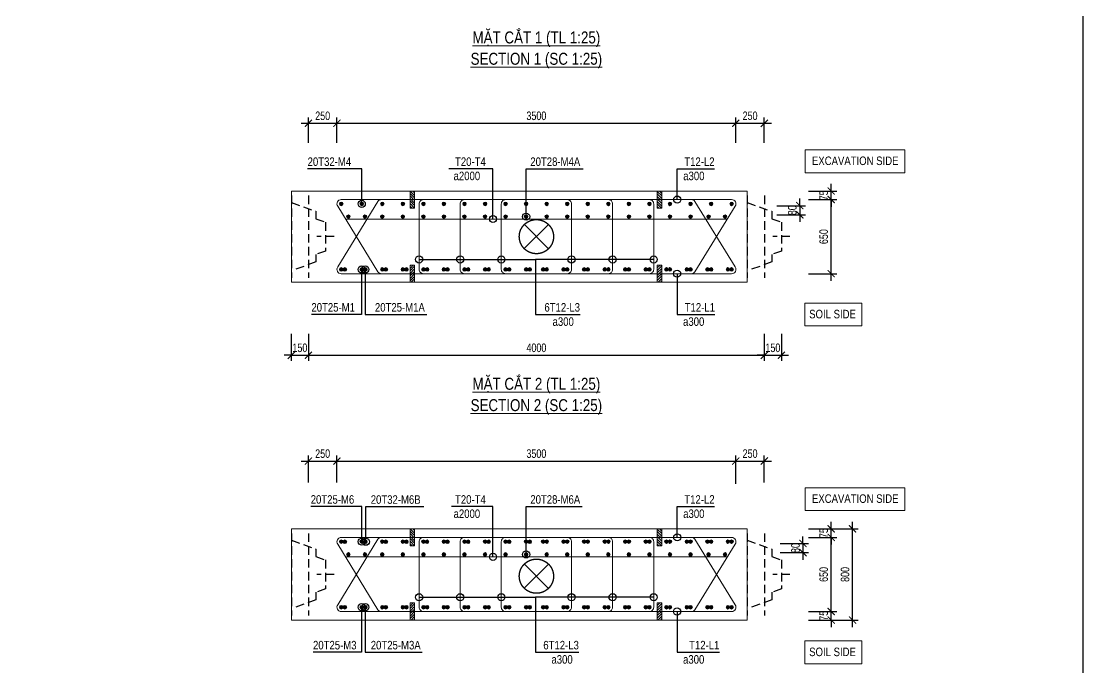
# Model space of a CAD drawing. Header units: millimetres. Extents: x 2746337 to 7547699, y -363432 to 15720.
# Drawn here: x 3417721 to 3454976, y -29068 to -6391 of the extents above; entities that cross this region are included whole.
import ezdxf
from ezdxf.enums import TextEntityAlignment as Align

# ---------------------------------------------------------------- set-up
doc = ezdxf.new("R2010")
doc.units = ezdxf.units.MM
doc.header["$LTSCALE"] = 1200
doc.header["$PDMODE"] = 3
doc.linetypes.add('CENTER', pattern=[2, 1.25, -0.25, 0.25, -0.25])
doc.linetypes.add('HIDDEN', pattern=[0.375, 0.25, -0.125])
for name, color, linetype, lineweight in [('5', 5, 'Continuous', 13), ('BOUND', 3, 'Continuous', 20), ('CWS', 8, 'HIDDEN', 9), ('ENOTE', 2, 'Continuous', 15), ('GRID', 74, 'CENTER', 15), ('K-THUOC', 1, 'Continuous', 18), ('LEADER', 8, 'Continuous', 9), ('MCT', 6, 'Continuous', 20), ('TEXTEN', 3, 'Continuous', 13), ('TEXTMA', 2, 'Continuous', 13), ('TEXTVN', 2, 'Continuous', 20), ('TIE', 4, 'Continuous', 13)]:
    doc.layers.add(name, color=color, linetype=linetype, lineweight=lineweight)
doc.layers.add('CDC.04.HIDDEN', color=8, linetype='HIDDEN')
doc.layers.add('MIE', color=5, linetype='HIDDEN')
doc.styles.add('DB_Arial', font='arial.ttf', dxfattribs={"width": 0.8})
doc.styles.add('SMTEXT', font='arial.ttf', dxfattribs={"width": 0.75})
doc.dimstyles.new('BSV25', dxfattribs={"dimtxt": 300, "dimasz": 250, "dimexe": 200, "dimexo": 0, "dimgap": 108, "dimtad": 1, "dimdec": 0, "dimlfac": 0.25, "dimdsep": 46, "dimtxsty": 'SMTEXT', "dimblk": 'ARCHTICK', "dimcen": 100, "dimdle": 250, "dimclrd": 256, "dimclre": 256, "dimclrt": 2, "dimadec": 0, "dimazin": 0, "dimtfac": 1, "dimtdec": 0, "dimtix": 1, "dimtmove": 2, "dimatfit": 3, "dimfxl": 800, "dimfxlon": 1, "dimtolj": 1, "dimtzin": 0, "dimarcsym": 0})

# ---------------------------------------------------------------- blocks, each defined once
blk = doc.blocks.new('cws800')
at = {"layer": 'CDC.04.HIDDEN'}
for p, q in [((-600, 1440), (-600, -1440)), ((0, 1440), (0, -1440))]:
    blk.add_line(p, q, dxfattribs=at)
for points in [[(0, 1200), (-860, 888), (-860, 627), (-1200, 507), (-1200, -507), (-860, -627), (-860, -888), (0, -1200)], [(-1500, 0), (-900, 0)]]:
    blk.add_lwpolyline(points, dxfattribs=at)
blk = doc.blocks.new('_ArchTick')
at = {"color": 0, "linetype": 'ByBlock', "const_width": 0.15}
blk.add_lwpolyline([(-0.5, -0.5), (0.5, 0.5)], dxfattribs=at)
blk = doc.blocks.new('*D770')
at = {"layer": 'Defpoints', "color": 0, "transparency": 16777216}
for p in [(3445038, -12646), (3446146, -12646), (3445038, -15246)]:
    blk.add_point(p, dxfattribs=at)
at = {"layer": 'K-THUOC', "lineweight": -2, "transparency": 16777216}
for p, q in [((3445346, -12646), (3446346, -12646)), ((3446146, -15496), (3446146, -12396)), ((3445346, -15246), (3446346, -15246))]:
    blk.add_line(p, q, dxfattribs=at)
at = {"layer": 'K-THUOC', "lineweight": -2, "transparency": 16777216, "xscale": 250, "yscale": 250, "zscale": 250}
for p, rotation in [((3446146, -12646), 90), ((3446146, -15246), 270)]:
    blk.add_blockref('_ArchTick', p, dxfattribs=dict(at, rotation=rotation))
at = {"layer": 'K-THUOC', "color": 2, "transparency": 16777216, "insert": (3445884, -13946), "char_height": 300, "attachment_point": 5, "rotation": 90, "style": 'SMTEXT'}
blk.add_mtext('\\A1;650', dxfattribs=at)
blk = doc.blocks.new('*D771')
at = {"layer": 'Defpoints', "color": 0, "transparency": 16777216}
for p in [(3445038, -12346), (3445038, -12646), (3446146, -12346)]:
    blk.add_point(p, dxfattribs=at)
at = {"layer": 'K-THUOC', "lineweight": -2, "transparency": 16777216}
for p, q in [((3446146, -12346), (3446146, -12096)), ((3445346, -12346), (3446346, -12346)), ((3445346, -12646), (3446346, -12646)), ((3446146, -12646), (3446146, -12346)), ((3446146, -12646), (3446146, -12896))]:
    blk.add_line(p, q, dxfattribs=at)
at = {"layer": 'K-THUOC', "lineweight": -2, "transparency": 16777216, "xscale": 250, "yscale": 250, "zscale": 250}
for p, rotation in [((3446146, -12346), 270), ((3446146, -12646), 90)]:
    blk.add_blockref('_ArchTick', p, dxfattribs=dict(at, rotation=rotation))
at = {"layer": 'K-THUOC', "color": 2, "transparency": 16777216, "insert": (3445885, -12496), "char_height": 300, "attachment_point": 5, "rotation": 90, "style": 'SMTEXT'}
blk.add_mtext('\\A1;75', dxfattribs=at)
blk = doc.blocks.new('*D772')
at = {"layer": 'Defpoints', "color": 0, "transparency": 16777216}
for p in [(3427200, -17358), (3427800, -17358), (3427800, -18108)]:
    blk.add_point(p, dxfattribs=at)
at = {"layer": 'K-THUOC', "lineweight": -2, "transparency": 16777216}
for p, q in [((3427200, -17358), (3427200, -18308)), ((3427800, -17358), (3427800, -18308)), ((3427200, -18108), (3426950, -18108)), ((3427200, -18108), (3427800, -18108)), ((3427800, -18108), (3428050, -18108))]:
    blk.add_line(p, q, dxfattribs=at)
at = {"layer": 'K-THUOC', "lineweight": -2, "transparency": 16777216, "xscale": 250, "yscale": 250, "zscale": 250}
blk.add_blockref('_ArchTick', (3427200, -18108), dxfattribs=at)
at = {"layer": 'K-THUOC', "lineweight": -2, "transparency": 16777216, "xscale": 250, "yscale": 250, "zscale": 250, "rotation": 180}
blk.add_blockref('_ArchTick', (3427800, -18108), dxfattribs=at)
at = {"layer": 'K-THUOC', "color": 2, "transparency": 16777216, "insert": (3427500, -17847), "char_height": 300, "attachment_point": 5, "style": 'SMTEXT'}
blk.add_mtext('\\A1;150', dxfattribs=at)
blk = doc.blocks.new('*D773')
at = {"layer": 'Defpoints', "color": 0, "transparency": 16777216}
for p in [(3443800, -17358), (3444400, -17358), (3444400, -18108)]:
    blk.add_point(p, dxfattribs=at)
at = {"layer": 'K-THUOC', "lineweight": -2, "transparency": 16777216}
for p, q in [((3443800, -17358), (3443800, -18308)), ((3444400, -17358), (3444400, -18308)), ((3443800, -18108), (3443550, -18108)), ((3443800, -18108), (3444400, -18108)), ((3444400, -18108), (3444650, -18108))]:
    blk.add_line(p, q, dxfattribs=at)
at = {"layer": 'K-THUOC', "lineweight": -2, "transparency": 16777216, "xscale": 250, "yscale": 250, "zscale": 250}
blk.add_blockref('_ArchTick', (3443800, -18108), dxfattribs=at)
at = {"layer": 'K-THUOC', "lineweight": -2, "transparency": 16777216, "xscale": 250, "yscale": 250, "zscale": 250, "rotation": 180}
blk.add_blockref('_ArchTick', (3444400, -18108), dxfattribs=at)
at = {"layer": 'K-THUOC', "color": 2, "transparency": 16777216, "insert": (3444100, -17847), "char_height": 300, "attachment_point": 5, "style": 'SMTEXT'}
blk.add_mtext('\\A1;150', dxfattribs=at)
blk = doc.blocks.new('*D774')
at = {"layer": 'Defpoints', "color": 0, "transparency": 16777216}
for p in [(3428800, -9970), (3427800, -10661), (3428800, -10661)]:
    blk.add_point(p, dxfattribs=at)
at = {"layer": 'K-THUOC', "lineweight": -2, "transparency": 16777216}
for p, q in [((3427550, -9970), (3429050, -9970)), ((3427800, -10661), (3427800, -9770)), ((3428800, -10661), (3428800, -9770))]:
    blk.add_line(p, q, dxfattribs=at)
at = {"layer": 'K-THUOC', "lineweight": -2, "transparency": 16777216, "xscale": 250, "yscale": 250, "zscale": 250, "rotation": 180}
blk.add_blockref('_ArchTick', (3427800, -9970), dxfattribs=at)
at = {"layer": 'K-THUOC', "lineweight": -2, "transparency": 16777216, "xscale": 250, "yscale": 250, "zscale": 250}
blk.add_blockref('_ArchTick', (3428800, -9970), dxfattribs=at)
at = {"layer": 'K-THUOC', "color": 2, "transparency": 16777216, "insert": (3428300, -9709), "char_height": 300, "attachment_point": 5, "style": 'SMTEXT'}
blk.add_mtext('\\A1;250', dxfattribs=at)
blk = doc.blocks.new('*D775')
at = {"layer": 'Defpoints', "color": 0, "transparency": 16777216}
for p in [(3442799, -9970), (3428800, -10661), (3442799, -10661)]:
    blk.add_point(p, dxfattribs=at)
at = {"layer": 'K-THUOC', "lineweight": -2, "transparency": 16777216}
for p, q in [((3428550, -9970), (3443049, -9970)), ((3428800, -10661), (3428800, -9770)), ((3442799, -10661), (3442799, -9770))]:
    blk.add_line(p, q, dxfattribs=at)
at = {"layer": 'K-THUOC', "lineweight": -2, "transparency": 16777216, "xscale": 250, "yscale": 250, "zscale": 250, "rotation": 180}
blk.add_blockref('_ArchTick', (3428800, -9970), dxfattribs=at)
at = {"layer": 'K-THUOC', "lineweight": -2, "transparency": 16777216, "xscale": 250, "yscale": 250, "zscale": 250}
blk.add_blockref('_ArchTick', (3442799, -9970), dxfattribs=at)
at = {"layer": 'K-THUOC', "color": 2, "transparency": 16777216, "insert": (3435800, -9709), "char_height": 300, "attachment_point": 5, "style": 'SMTEXT'}
blk.add_mtext('\\A1;3500', dxfattribs=at)
blk = doc.blocks.new('*D776')
at = {"layer": 'Defpoints', "color": 0, "transparency": 16777216}
for p in [(3427800, -17358), (3443800, -17358), (3443800, -18108)]:
    blk.add_point(p, dxfattribs=at)
at = {"layer": 'K-THUOC', "lineweight": -2, "transparency": 16777216}
for p, q in [((3427800, -17358), (3427800, -18308)), ((3443800, -17358), (3443800, -18308)), ((3427550, -18108), (3444050, -18108))]:
    blk.add_line(p, q, dxfattribs=at)
at = {"layer": 'K-THUOC', "lineweight": -2, "transparency": 16777216, "xscale": 250, "yscale": 250, "zscale": 250, "rotation": 180}
blk.add_blockref('_ArchTick', (3427800, -18108), dxfattribs=at)
at = {"layer": 'K-THUOC', "lineweight": -2, "transparency": 16777216, "xscale": 250, "yscale": 250, "zscale": 250}
blk.add_blockref('_ArchTick', (3443800, -18108), dxfattribs=at)
at = {"layer": 'K-THUOC', "color": 2, "transparency": 16777216, "insert": (3435800, -17847), "char_height": 300, "attachment_point": 5, "style": 'SMTEXT'}
blk.add_mtext('\\A1;4000', dxfattribs=at)
blk = doc.blocks.new('*D777')
at = {"layer": 'Defpoints', "color": 0, "transparency": 16777216}
for p in [(3443800, -9970), (3442799, -10661), (3443800, -10661)]:
    blk.add_point(p, dxfattribs=at)
at = {"layer": 'K-THUOC', "lineweight": -2, "transparency": 16777216}
for p, q in [((3442549, -9970), (3444050, -9970)), ((3442799, -10661), (3442799, -9770)), ((3443800, -10661), (3443800, -9770))]:
    blk.add_line(p, q, dxfattribs=at)
at = {"layer": 'K-THUOC', "lineweight": -2, "transparency": 16777216, "xscale": 250, "yscale": 250, "zscale": 250, "rotation": 180}
blk.add_blockref('_ArchTick', (3442799, -9970), dxfattribs=at)
at = {"layer": 'K-THUOC', "lineweight": -2, "transparency": 16777216, "xscale": 250, "yscale": 250, "zscale": 250}
blk.add_blockref('_ArchTick', (3443800, -9970), dxfattribs=at)
at = {"layer": 'K-THUOC', "color": 2, "transparency": 16777216, "insert": (3443300, -9709), "char_height": 300, "attachment_point": 5, "style": 'SMTEXT'}
blk.add_mtext('\\A1;250', dxfattribs=at)
blk = doc.blocks.new('mct1')
at = {"lineweight": 9}
h = blk.add_hatch(color=256, dxfattribs=at)
h.dxf.hatch_style = 1
h.paths.add_polyline_path([(-16, 0, 1), (16, 0, 1)])
blk.add_circle((0, 0), 16, dxfattribs=at)
blk = doc.blocks.new('tremie')
at = {"layer": 'MIE', "color": 74, "ltscale": 1000}
for p, q in [((424, -424), (-424, 424)), ((424, 424), (-424, -424))]:
    blk.add_line(p, q, dxfattribs=at)
at = {"layer": 'MIE', "ltscale": 500}
blk.add_circle((0, 0), 600, dxfattribs=at)
blk = doc.blocks.new('*D719')
at = {"layer": 'Defpoints', "color": 0, "transparency": 16777216}
for p in [(3443800, -12860), (3443800, -13180), (3445044, -13180)]:
    blk.add_point(p, dxfattribs=at)
at = {"layer": 'K-THUOC', "lineweight": -2, "transparency": 16777216}
for p, q in [((3445044, -12860), (3445044, -12610)), ((3444244, -12860), (3445244, -12860)), ((3445044, -12860), (3445044, -13180)), ((3444244, -13180), (3445244, -13180)), ((3445044, -13180), (3445044, -13430))]:
    blk.add_line(p, q, dxfattribs=at)
at = {"layer": 'K-THUOC', "lineweight": -2, "transparency": 16777216, "xscale": 250, "yscale": 250, "zscale": 250}
for p, rotation in [((3445044, -12860), 270), ((3445044, -13180), 90)]:
    blk.add_blockref('_ArchTick', p, dxfattribs=dict(at, rotation=rotation))
at = {"layer": 'K-THUOC', "color": 2, "transparency": 16777216, "insert": (3444783, -13020), "char_height": 300, "attachment_point": 5, "rotation": 90, "style": 'SMTEXT'}
blk.add_mtext('\\A1;80', dxfattribs=at)
blk = doc.blocks.new('*D720')
at = {"layer": 'Defpoints', "color": 0, "transparency": 16777216}
for p in [(3445396, -24195), (3446896, -24195), (3445396, -27395)]:
    blk.add_point(p, dxfattribs=at)
at = {"layer": 'K-THUOC', "lineweight": -2, "transparency": 16777216}
for p, q in [((3446096, -24195), (3447096, -24195)), ((3446896, -27645), (3446896, -23945)), ((3446096, -27395), (3447096, -27395))]:
    blk.add_line(p, q, dxfattribs=at)
at = {"layer": 'K-THUOC', "lineweight": -2, "transparency": 16777216, "xscale": 250, "yscale": 250, "zscale": 250}
for p, rotation in [((3446896, -24195), 90), ((3446896, -27395), 270)]:
    blk.add_blockref('_ArchTick', p, dxfattribs=dict(at, rotation=rotation))
at = {"layer": 'K-THUOC', "color": 2, "transparency": 16777216, "insert": (3446634, -25795), "char_height": 300, "attachment_point": 5, "rotation": 90, "style": 'SMTEXT'}
blk.add_mtext('\\A1;800', dxfattribs=at)
blk = doc.blocks.new('*D721')
at = {"layer": 'Defpoints', "color": 0, "transparency": 16777216}
for p in [(3445396, -27095), (3446146, -27095), (3445038, -27395)]:
    blk.add_point(p, dxfattribs=at)
at = {"layer": 'K-THUOC', "lineweight": -2, "transparency": 16777216}
for p, q in [((3445396, -27095), (3446346, -27095)), ((3446146, -27095), (3446146, -26845)), ((3446146, -27395), (3446146, -27095)), ((3445346, -27395), (3446346, -27395)), ((3446146, -27395), (3446146, -27645))]:
    blk.add_line(p, q, dxfattribs=at)
at = {"layer": 'K-THUOC', "lineweight": -2, "transparency": 16777216, "xscale": 250, "yscale": 250, "zscale": 250}
for p, rotation in [((3446146, -27095), 270), ((3446146, -27395), 90)]:
    blk.add_blockref('_ArchTick', p, dxfattribs=dict(at, rotation=rotation))
at = {"layer": 'K-THUOC', "color": 2, "transparency": 16777216, "insert": (3445885, -27245), "char_height": 300, "attachment_point": 5, "rotation": 90, "style": 'SMTEXT'}
blk.add_mtext('\\A1;75', dxfattribs=at)
blk = doc.blocks.new('*D722')
at = {"layer": 'Defpoints', "color": 0, "transparency": 16777216}
for p in [(3445038, -24495), (3446146, -24495), (3445038, -27095)]:
    blk.add_point(p, dxfattribs=at)
at = {"layer": 'K-THUOC', "lineweight": -2, "transparency": 16777216}
for p, q in [((3445346, -24495), (3446346, -24495)), ((3446146, -27345), (3446146, -24245)), ((3445346, -27095), (3446346, -27095))]:
    blk.add_line(p, q, dxfattribs=at)
at = {"layer": 'K-THUOC', "lineweight": -2, "transparency": 16777216, "xscale": 250, "yscale": 250, "zscale": 250}
for p, rotation in [((3446146, -24495), 90), ((3446146, -27095), 270)]:
    blk.add_blockref('_ArchTick', p, dxfattribs=dict(at, rotation=rotation))
at = {"layer": 'K-THUOC', "color": 2, "transparency": 16777216, "insert": (3445884, -25795), "char_height": 300, "attachment_point": 5, "rotation": 90, "style": 'SMTEXT'}
blk.add_mtext('\\A1;650', dxfattribs=at)
blk = doc.blocks.new('*D723')
at = {"layer": 'Defpoints', "color": 0, "transparency": 16777216}
for p in [(3445038, -24195), (3446146, -24195), (3445038, -24495)]:
    blk.add_point(p, dxfattribs=at)
at = {"layer": 'K-THUOC', "lineweight": -2, "transparency": 16777216}
for p, q in [((3445346, -24195), (3446346, -24195)), ((3446146, -24195), (3446146, -23945)), ((3446146, -24495), (3446146, -24195)), ((3445346, -24495), (3446346, -24495)), ((3446146, -24495), (3446146, -24745))]:
    blk.add_line(p, q, dxfattribs=at)
at = {"layer": 'K-THUOC', "lineweight": -2, "transparency": 16777216, "xscale": 250, "yscale": 250, "zscale": 250}
for p, rotation in [((3446146, -24195), 270), ((3446146, -24495), 90)]:
    blk.add_blockref('_ArchTick', p, dxfattribs=dict(at, rotation=rotation))
at = {"layer": 'K-THUOC', "color": 2, "transparency": 16777216, "insert": (3445885, -24345), "char_height": 300, "attachment_point": 5, "rotation": 90, "style": 'SMTEXT'}
blk.add_mtext('\\A1;75', dxfattribs=at)
blk = doc.blocks.new('*D726')
at = {"layer": 'Defpoints', "color": 0, "transparency": 16777216}
for p in [(3428800, -21819), (3427800, -22569), (3428800, -22569)]:
    blk.add_point(p, dxfattribs=at)
at = {"layer": 'K-THUOC', "lineweight": -2, "transparency": 16777216}
for p, q in [((3427550, -21819), (3429050, -21819)), ((3427800, -22569), (3427800, -21619)), ((3428800, -22569), (3428800, -21619))]:
    blk.add_line(p, q, dxfattribs=at)
at = {"layer": 'K-THUOC', "lineweight": -2, "transparency": 16777216, "xscale": 250, "yscale": 250, "zscale": 250, "rotation": 180}
blk.add_blockref('_ArchTick', (3427800, -21819), dxfattribs=at)
at = {"layer": 'K-THUOC', "lineweight": -2, "transparency": 16777216, "xscale": 250, "yscale": 250, "zscale": 250}
blk.add_blockref('_ArchTick', (3428800, -21819), dxfattribs=at)
at = {"layer": 'K-THUOC', "color": 2, "transparency": 16777216, "insert": (3428300, -21558), "char_height": 300, "attachment_point": 5, "style": 'SMTEXT'}
blk.add_mtext('\\A1;250', dxfattribs=at)
blk = doc.blocks.new('*D727')
at = {"layer": 'Defpoints', "color": 0, "transparency": 16777216}
for p in [(3442799, -21819), (3428800, -22569), (3442799, -22932)]:
    blk.add_point(p, dxfattribs=at)
at = {"layer": 'K-THUOC', "lineweight": -2, "transparency": 16777216}
for p, q in [((3428550, -21819), (3443049, -21819)), ((3428800, -22569), (3428800, -21619)), ((3442799, -22619), (3442799, -21619))]:
    blk.add_line(p, q, dxfattribs=at)
at = {"layer": 'K-THUOC', "lineweight": -2, "transparency": 16777216, "xscale": 250, "yscale": 250, "zscale": 250, "rotation": 180}
blk.add_blockref('_ArchTick', (3428800, -21819), dxfattribs=at)
at = {"layer": 'K-THUOC', "lineweight": -2, "transparency": 16777216, "xscale": 250, "yscale": 250, "zscale": 250}
blk.add_blockref('_ArchTick', (3442799, -21819), dxfattribs=at)
at = {"layer": 'K-THUOC', "color": 2, "transparency": 16777216, "insert": (3435800, -21558), "char_height": 300, "attachment_point": 5, "style": 'SMTEXT'}
blk.add_mtext('\\A1;3500', dxfattribs=at)
blk = doc.blocks.new('*D729')
at = {"layer": 'Defpoints', "color": 0, "transparency": 16777216}
for p in [(3443800, -21819), (3442799, -22569), (3443800, -22569)]:
    blk.add_point(p, dxfattribs=at)
at = {"layer": 'K-THUOC', "lineweight": -2, "transparency": 16777216}
for p, q in [((3442549, -21819), (3444050, -21819)), ((3442799, -22569), (3442799, -21619)), ((3443800, -22569), (3443800, -21619))]:
    blk.add_line(p, q, dxfattribs=at)
at = {"layer": 'K-THUOC', "lineweight": -2, "transparency": 16777216, "xscale": 250, "yscale": 250, "zscale": 250, "rotation": 180}
blk.add_blockref('_ArchTick', (3442799, -21819), dxfattribs=at)
at = {"layer": 'K-THUOC', "lineweight": -2, "transparency": 16777216, "xscale": 250, "yscale": 250, "zscale": 250}
blk.add_blockref('_ArchTick', (3443800, -21819), dxfattribs=at)
at = {"layer": 'K-THUOC', "color": 2, "transparency": 16777216, "insert": (3443300, -21558), "char_height": 300, "attachment_point": 5, "style": 'SMTEXT'}
blk.add_mtext('\\A1;250', dxfattribs=at)
blk = doc.blocks.new('sp')
at = {"layer": '5', "lineweight": 20}
h = blk.add_hatch(dxfattribs=at)
h.set_pattern_fill('ANSI31', color=256, scale=500)
h.set_pattern_definition([(45, (0, 0), (-44.194, 44.194), [])])
h.paths.add_polyline_path([(80, 300), (-80, 300), (-80, -300), (80, -300)])
blk.add_lwpolyline([(-80, -300), (80, -300), (80, 300), (-80, 300)], close=True, dxfattribs=at)
blk = doc.blocks.new('*D740')
at = {"layer": 'Defpoints', "color": 0, "transparency": 16777216}
for p in [(3444190, -24709), (3444190, -25029), (3445156, -25029)]:
    blk.add_point(p, dxfattribs=at)
at = {"layer": 'K-THUOC', "lineweight": -2, "transparency": 16777216}
for p, q in [((3445156, -24709), (3445156, -24459)), ((3444356, -24709), (3445356, -24709)), ((3445156, -24709), (3445156, -25029)), ((3444356, -25029), (3445356, -25029)), ((3445156, -25029), (3445156, -25279))]:
    blk.add_line(p, q, dxfattribs=at)
at = {"layer": 'K-THUOC', "lineweight": -2, "transparency": 16777216, "xscale": 250, "yscale": 250, "zscale": 250}
for p, rotation in [((3445156, -24709), 270), ((3445156, -25029), 90)]:
    blk.add_blockref('_ArchTick', p, dxfattribs=dict(at, rotation=rotation))
at = {"layer": 'K-THUOC', "color": 2, "transparency": 16777216, "insert": (3444895, -24869), "char_height": 300, "attachment_point": 5, "rotation": 90, "style": 'SMTEXT'}
blk.add_mtext('\\A1;80', dxfattribs=at)

msp = doc.modelspace()

# ---------------------------------------------------------------- linework, layer by layer
msp.add_lwpolyline([(3361458.5, 9128.3), (3454975.9, 9128.3), (3454975.9, -68024), (3361458.5, -68024)], close=True)
at = {"layer": 'BOUND'}
for points in [[(3427200.3, -15546.5), (3443200.3, -15546.5), (3443200.3, -12346.5), (3427200.3, -12346.5)], [(3427200.3, -27395.1), (3443200.3, -27395.1), (3443200.3, -24195.1), (3427200.3, -24195.1)]]:
    msp.add_lwpolyline(points, close=True, dxfattribs=at)
at = {"layer": 'ENOTE'}
for points in [[(3445232.3, -10903.9), (3448732.3, -10903.9), (3448732.3, -11703.9), (3445232.3, -11703.9)], [(3445221.7, -16280.5), (3447221.7, -16280.5), (3447221.7, -17080.5), (3445221.7, -17080.5)], [(3445232.3, -22752.6), (3448732.3, -22752.6), (3448732.3, -23552.6), (3445232.3, -23552.6)], [(3445221.7, -28129.2), (3447221.7, -28129.2), (3447221.7, -28929.2), (3445221.7, -28929.2)]]:
    msp.add_lwpolyline(points, close=True, dxfattribs=at)
at = {"layer": 'TIE'}
for p, q in [((3429135.2, -13328.4), (3442467.1, -13328.4)), ((3429135.2, -25177.1), (3442467.1, -25177.1))]:
    msp.add_line(p, q, dxfattribs=at)
at = {"layer": 'TIE', "lineweight": 20}
for points in [[(3430362.1, -12646.5, 0.244599), (3430239.2, -12710.4), (3428827.5, -15010.4, 0.6069433), (3428950.3, -15246.5), (3442652.8, -15246.5, 0.6069433), (3442775.7, -15010.4), (3441363.9, -12710.4, 0.244599), (3441241.1, -12646.5), (3438062.5, -12646.5)], [(3438062.5, -15246.5), (3441241.1, -15246.5, 0.244599), (3441363.9, -15182.6), (3442775.7, -12882.6, 0.6069433), (3442652.8, -12646.5), (3428950.3, -12646.5, 0.6069433), (3428827.5, -12882.6), (3430239.2, -15182.6, 0.244599), (3430362.1, -15246.5)], [(3430362.1, -24495.1, 0.244599), (3430239.2, -24559.1), (3428827.5, -26859.1, 0.6069433), (3428950.3, -27095.1), (3442652.8, -27095.1, 0.6069433), (3442775.7, -26859.1), (3441363.9, -24559.1, 0.244599), (3441241.1, -24495.1)], [(3441241.1, -27095.1, 0.244599), (3441363.9, -27031.2), (3442775.7, -24731.2, 0.6069433), (3442652.8, -24495.1), (3428950.3, -24495.1, 0.6069433), (3428827.5, -24731.2), (3430239.2, -27031.2, 0.244599), (3430362.1, -27095.1)]]:
    msp.add_lwpolyline(points, format="xyb", dxfattribs=at)
at = {"layer": 'TIE'}
for points in [[(3432285.1, -15246.5), (3431835.1, -15246.5, -0.4142136), (3431685.1, -15096.5), (3431685.1, -12796.5, -0.4142136), (3431835.1, -12646.5), (3432285.1, -12646.5)], [(3433727.4, -15246.5), (3433277.4, -15246.5, -0.4142136), (3433127.4, -15096.5), (3433127.4, -12796.5, -0.4142136), (3433277.4, -12646.5), (3433727.4, -12646.5)], [(3435169.8, -15246.5), (3434719.8, -15246.5, -0.4142136), (3434569.8, -15096.5), (3434569.8, -12796.5, -0.4142136), (3434719.8, -12646.5), (3435169.8, -12646.5)], [(3436433.4, -15246.5), (3436883.4, -15246.5, 0.4142136), (3437033.4, -15096.5), (3437033.4, -12796.5, 0.4142136), (3436883.4, -12646.5), (3436433.4, -12646.5)], [(3437875.7, -15246.5), (3438325.7, -15246.5, 0.4142136), (3438475.7, -15096.5), (3438475.7, -12796.5, 0.4142136), (3438325.7, -12646.5), (3437875.7, -12646.5)], [(3439768.1, -15246.5, 0.4142136), (3439918.1, -15096.5), (3439918.1, -12796.5, 0.4142136), (3439768.1, -12646.5)], [(3432285.1, -27095.1), (3431835.1, -27095.1, -0.4142136), (3431685.1, -26945.1), (3431685.1, -24645.1, -0.4142136), (3431835.1, -24495.1), (3432285.1, -24495.1)], [(3433727.4, -27095.1), (3433277.4, -27095.1, -0.4142136), (3433127.4, -26945.1), (3433127.4, -24645.1, -0.4142136), (3433277.4, -24495.1), (3433727.4, -24495.1)], [(3435169.8, -27095.1), (3434719.8, -27095.1, -0.4142136), (3434569.8, -26945.1), (3434569.8, -24645.1, -0.4142136), (3434719.8, -24495.1), (3435169.8, -24495.1)], [(3436433.4, -27095.1), (3436883.4, -27095.1, 0.4142136), (3437033.4, -26945.1), (3437033.4, -24645.1, 0.4142136), (3436883.4, -24495.1), (3436433.4, -24495.1)], [(3437875.7, -27095.1), (3438325.7, -27095.1, 0.4142136), (3438475.7, -26945.1), (3438475.7, -24645.1, 0.4142136), (3438325.7, -24495.1), (3437875.7, -24495.1)], [(3439318.1, -27095.1), (3439768.1, -27095.1, 0.4142136), (3439918.1, -26945.1), (3439918.1, -24645.1, 0.4142136), (3439768.1, -24495.1), (3439318.1, -24495.1)]]:
    msp.add_lwpolyline(points, format="xyb", dxfattribs=at)

# ---------------------------------------------------------------- block references
at = {"layer": 'CWS', "xscale": -1}
for p in [(3427200.3, -13946.5), (3443200.3, -13946.5), (3427200.3, -25795.1), (3443200.3, -25795.1)]:
    msp.add_blockref('cws800', p, dxfattribs=at)
at = {"layer": 'ENOTE', "xscale": -1}
for p in [(3431446.2, -12646.5), (3440124.7, -12646.5), (3431446.2, -24495.1), (3440124.7, -24495.1)]:
    msp.add_blockref('sp', p, dxfattribs=at)
at = {"layer": 'ENOTE', "rotation": 180}
for p in [(3431446.2, -15246.5), (3440124.7, -15246.5), (3431446.2, -27095.1), (3440124.7, -27095.1)]:
    msp.add_blockref('sp', p, dxfattribs=at)
at = {"layer": 'GRID', "rotation": 269.672406155841}
for p in [(3435801.6, -13946.5), (3435801.6, -25856.8)]:
    msp.add_blockref('tremie', p, dxfattribs=at)
at = {"layer": 'MCT', "xscale": -4, "yscale": 4, "zscale": 4, "rotation": 180}
for p in [(3428950.3, -12796.5), (3429671.5, -12796.5), (3430392.7, -12796.5), (3431113.9, -12796.5), (3431835.1, -12796.5), (3432556.2, -12796.5), (3433277.4, -12796.5), (3433998.6, -12796.5), (3434719.8, -12796.5), (3435441, -12796.5), (3436162.2, -12796.5), (3436883.4, -12796.5), (3437604.5, -12796.5), (3438325.7, -12796.5), (3439046.9, -12796.5), (3439768.1, -12796.5), (3440489.3, -12796.5), (3441210.5, -12796.5), (3441931.7, -12796.5), (3442652.8, -12796.5), (3429201.2, -13244.5), (3429784.1, -13244.5), (3430392.2, -13244.5), (3431113.4, -13244.5), (3431834.6, -13244.5), (3432555.8, -13244.5), (3433277, -13244.5), (3433998.2, -13244.5), (3434719.4, -13244.5), (3435440.5, -13244.5), (3436161.7, -13244.5), (3436882.9, -13244.5), (3437604.1, -13244.5), (3438325.3, -13244.5), (3439046.5, -13244.5), (3439767.7, -13244.5), (3440488.8, -13244.5), (3441210, -13244.5), (3441843.3, -13244.5), (3442420.7, -13244.5), (3428950.3, -24645.1), (3429078.3, -24647.3), (3429671.5, -24645.1), (3429799.5, -24647.3), (3430392.7, -24645.1), (3430520.7, -24647.3), (3431113.9, -24645.1), (3431241.8, -24647.3), (3431835.1, -24645.1), (3431963, -24647.3), (3432556.2, -24645.1), (3432684.2, -24647.3), (3433277.4, -24645.1), (3433405.4, -24647.3), (3433998.6, -24645.1), (3434126.6, -24647.3), (3434719.8, -24645.1), (3434847.8, -24647.3), (3435441, -24645.1), (3435569, -24647.3), (3436034.2, -24645.1), (3436162.2, -24645.1), (3436755.4, -24645.1), (3436883.4, -24645.1), (3437476.5, -24645.1), (3437604.5, -24645.1), (3438197.7, -24645.1), (3438325.7, -24645.1), (3438918.9, -24645.1), (3439046.9, -24645.1), (3439640.1, -24645.1), (3439768.1, -24645.1), (3440361.3, -24645.1), (3440489.3, -24645.1), (3441082.5, -24645.1), (3441210.5, -24645.1), (3441803.7, -24645.1), (3441931.7, -24645.1), (3442524.8, -24645.1), (3442652.8, -24645.1), (3429201.2, -25093.1), (3429784.1, -25093.1), (3430392.2, -25093.1), (3431113.4, -25093.1), (3431834.6, -25093.1), (3432555.8, -25093.1), (3433277, -25093.1), (3433998.2, -25093.1), (3434719.4, -25093.1), (3435440.5, -25093.1), (3436161.7, -25093.1), (3436882.9, -25093.1), (3437604.1, -25093.1), (3438325.3, -25093.1), (3439046.5, -25093.1), (3439767.7, -25093.1), (3440488.8, -25093.1), (3441210, -25093.1), (3441843.3, -25093.1), (3442420.7, -25093.1)]:
    msp.add_blockref('mct1', p, dxfattribs=at)
at = {"layer": 'MCT', "xscale": 4, "yscale": 4, "zscale": 4}
for p in [(3428950.3, -15096.5), (3429078.3, -15096.5), (3429671.5, -15096.5), (3429799.5, -15096.5), (3430392.7, -15096.5), (3430520.7, -15096.5), (3431113.9, -15096.5), (3431241.9, -15096.5), (3431835.1, -15096.5), (3431963.1, -15096.5), (3432556.2, -15096.5), (3432684.2, -15096.5), (3433277.4, -15096.5), (3433405.4, -15096.5), (3433998.6, -15096.5), (3434126.6, -15096.5), (3434719.8, -15096.5), (3434847.8, -15096.5), (3435441, -15096.5), (3435569, -15096.5), (3436034.2, -15096.5), (3436162.2, -15096.5), (3436755.4, -15096.5), (3436883.4, -15096.5), (3437476.5, -15096.5), (3437604.5, -15096.5), (3438197.7, -15096.5), (3438325.7, -15096.5), (3438918.9, -15096.5), (3439046.9, -15096.5), (3439640.1, -15096.5), (3439768.1, -15096.5), (3440361.3, -15096.5), (3440489.3, -15096.5), (3441082.5, -15096.5), (3441210.5, -15096.5), (3441803.7, -15096.5), (3441931.7, -15096.5), (3442524.8, -15096.5), (3442652.8, -15096.5), (3428950.3, -26945.1), (3429078.3, -26945.1), (3429671.5, -26945.1), (3429799.5, -26945.1), (3430392.7, -26945.1), (3430520.7, -26945.1), (3431113.9, -26945.1), (3431241.9, -26945.1), (3431835.1, -26945.1), (3431963.1, -26945.1), (3432556.2, -26945.1), (3432684.2, -26945.1), (3433277.4, -26945.1), (3433405.4, -26945.1), (3433998.6, -26945.1), (3434126.6, -26945.1), (3434719.8, -26945.1), (3434847.8, -26945.1), (3435441, -26945.1), (3435569, -26945.1), (3436034.2, -26945.1), (3436162.2, -26945.1), (3436755.4, -26945.1), (3436883.4, -26945.1), (3437476.5, -26945.1), (3437604.5, -26945.1), (3438197.7, -26945.1), (3438325.7, -26945.1), (3438918.9, -26945.1), (3439046.9, -26945.1), (3439640.1, -26945.1), (3439768.1, -26945.1), (3440361.3, -26945.1), (3440489.3, -26945.1), (3441082.5, -26945.1), (3441210.5, -26945.1), (3441803.7, -26945.1), (3441931.7, -26945.1), (3442524.8, -26945.1), (3442652.8, -26945.1)]:
    msp.add_blockref('mct1', p, dxfattribs=at)

# ---------------------------------------------------------------- texts
at = {"layer": 'TEXTEN', "style": 'DB_Arial', "width": 0.8}
for s, p in [('T20-T4', (3434025.1, -11466.5)), ('T12-L2', (3442053.5, -11466.5)), ('6T12-L3', (3437331.5, -16576.5)), ('T12-L1', (3442067.9, -16576.5)), ('a300', (3437114.8, -17076.5)), ('T20-T4', (3434025.1, -23315.1)), ('T12-L2', (3442053.5, -23315.1)), ('6T12-L3', (3437291.7, -28425.1)), ('T12-L1', (3442222.7, -28425.1)), ('a300', (3437075, -28925.1))]:
    msp.add_text(s, height=300, dxfattribs=at).set_placement(p, align=Align.RIGHT)
for s, p in [('a2000', (3432894.8, -11966.5)), ('a300', (3440954.1, -11966.5)), ('a300', (3440947.9, -17076.5)), ('a2000', (3432894.8, -23815.1)), ('a300', (3440954.1, -23815.1)), ('a300', (3440947.9, -28925.1))]:
    msp.add_text(s, height=300, dxfattribs=at).set_placement(p)
at = {"layer": 'TEXTMA', "style": 'DB_Arial', "width": 0.8}
for s, p in [('20T32-M4', (3427771.5, -11466.5)), ('20T28-M4A', (3435587.6, -11466.5)), ('20T25-M1', (3427905.1, -16576.5)), ('20T25-M1A', (3430134.2, -16576.5)), ('20T25-M6', (3427880.5, -23315.1)), ('20T32-M6B', (3429987, -23317.3)), ('20T28-M6A', (3435587.6, -23315.1)), ('20T25-M3', (3427960.8, -28425.1)), ('20T25-M3A', (3429988.3, -28425.1))]:
    msp.add_text(s, height=300, dxfattribs=at).set_placement(p)
at = {"layer": 'TEXTVN', "style": 'DB_Arial', "width": 0.8}
for s, p in [('%%UMẶT CẮT 1 (TL 1:25)', (3435800.3, -6959.2)), ('%%USECTION 1 (SC 1:25)', (3435800.3, -7759.2)), ('%%UMẶT CẮT 2 (TL 1:25)', (3435800.3, -19108.3)), ('%%USECTION 2 (SC 1:25)', (3435800.3, -19908.3))]:
    msp.add_text(s, height=420, rotation=360, dxfattribs=at).set_placement(p, align=Align.MIDDLE)
for p in [(3445471.5, -11435.6), (3445471.5, -23284.3)]:
    msp.add_text('EXCAVATION SIDE', height=300, dxfattribs=at).set_placement(p)
for p in [(3447013.9, -16812.2), (3447013.9, -28660.9)]:
    msp.add_text('SOIL SIDE', height=300, dxfattribs=at).set_placement(p, align=Align.RIGHT)

# ---------------------------------------------------------------- dimensions: what is measured, and where the dimension line sits
at = {"layer": 'K-THUOC'}
for base, p1, p2, picture, middle in [((3428800.3, -9970.4), (3427800.3, -10661.4), (3428800.3, -10661.4), '*D774', (3428300.3, -9709.2)), ((3442798.8, -9970.4), (3428800.3, -10661.4), (3442798.8, -10661.4), '*D775', (3435799.6, -9709.1)), ((3443800.3, -9970.4), (3442798.8, -10661.4), (3443800.3, -10661.4), '*D777', (3443299.6, -9709.2)), ((3427800.3, -18108.3), (3427200.3, -17358.3), (3427800.3, -17358.3), '*D772', (3427500.3, -17847.2)), ((3443800.3, -18108.3), (3427800.3, -17358.3), (3443800.3, -17358.3), '*D776', (3435800.3, -17847.2)), ((3444400.3, -18108.3), (3443800.3, -17358.3), (3444400.3, -17358.3), '*D773', (3444100.3, -17847.2)), ((3428800.3, -21819), (3427800.3, -22569), (3428800.3, -22569), '*D726', (3428300.3, -21557.8)), ((3442798.8, -21819), (3428800.3, -22569), (3442798.8, -22932), '*D727', (3435799.6, -21557.7)), ((3443800.3, -21819), (3442798.8, -22569), (3443800.3, -22569), '*D729', (3443299.6, -21557.8))]:
    dim = msp.add_linear_dim(base=base, p1=p1, p2=p2, dimstyle='BSV25', dxfattribs=at)
    dim.commit()
    dim.dimension.update_dxf_attribs({"geometry": picture, "text_midpoint": middle})
for base, p1, p2, picture, middle in [((3446145.6, -12346.5), (3445037.5, -12646.5), (3445037.5, -12346.5), '*D771', (3445885, -12496.5)), ((3445044.4, -13180.5), (3443800.3, -12860.5), (3443800.3, -13180.5), '*D719', (3444783.2, -13020.5)), ((3446145.6, -12646.5), (3445037.5, -15246.5), (3445037.5, -12646.5), '*D770', (3445884.4, -13946.5)), ((3446145.6, -24195.1), (3445037.5, -24495.1), (3445037.5, -24195.1), '*D723', (3445885, -24345.1)), ((3446895.6, -24195.1), (3445395.6, -27395.1), (3445395.6, -24195.1), '*D720', (3446634.4, -25795.1)), ((3445156.1, -25029.1), (3444189.7, -24709.1), (3444189.7, -25029.1), '*D740', (3444895, -24869.1)), ((3446145.6, -24495.1), (3445037.5, -27095.1), (3445037.5, -24495.1), '*D722', (3445884.4, -25795.1)), ((3446145.6, -27095.1), (3445037.5, -27395.1), (3445395.6, -27095.1), '*D721', (3445885, -27245.1))]:
    dim = msp.add_linear_dim(base=base, p1=p1, p2=p2, angle=90, dimstyle='BSV25', dxfattribs=at)
    dim.commit()
    dim.dimension.update_dxf_attribs({"geometry": picture, "text_midpoint": middle})

# ---------------------------------------------------------------- leaders
at = {"layer": 'LEADER'}
for points in [[(3429671.5, -12796.5), (3429671.5, -11566.5), (3427771.5, -11566.5)], [(3434276.5, -13328.4), (3434276.5, -11566.5), (3432728.5, -11566.5)], [(3435440.5, -13244.5), (3435440.5, -11566.5), (3437446.9, -11566.5)], [(3440744.1, -12646.5), (3440744.1, -11566.5), (3442053.5, -11566.5)], [(3431685.1, -14746.5), (3435770.2, -14746.5), (3435770.2, -16676.5), (3437331.9, -16676.5)], [(3433127.4, -14746.5), (3435770.2, -14746.5), (3435770.2, -16676.5), (3437331.9, -16676.5)], [(3434569.8, -14746.5), (3435770.2, -14746.5), (3435770.2, -16676.5), (3437331.9, -16676.5)], [(3437033.4, -14746.5), (3435770.2, -14746.5), (3435770.2, -16676.5), (3437331.9, -16676.5)], [(3438475.7, -14746.5), (3435770.2, -14746.5), (3435770.2, -16676.5), (3437331.9, -16676.5)], [(3439918.1, -14746.5), (3435770.2, -14746.5), (3435770.2, -16676.5), (3437331.9, -16676.5)], [(3429667.5, -15096.5), (3429667.5, -16676.5), (3427905.1, -16676.5)], [(3429795.5, -15096.5), (3429795.5, -16676.5), (3431951.3, -16676.5)], [(3440737.9, -15246.5), (3440737.9, -16676.5), (3442067.9, -16676.5)], [(3429671.5, -24645.1), (3429671.5, -23415.1), (3427880.5, -23415.1)], [(3429816.7, -24647.3), (3429816.7, -23417.3), (3431845.5, -23417.3)], [(3434276.5, -25177.1), (3434276.5, -23415.1), (3432822.8, -23415.1)], [(3435440.5, -25093.1), (3435440.5, -23415.1), (3437410.2, -23415.1)], [(3440744.1, -24495.1), (3440744.1, -23415.1), (3442053.5, -23415.1)], [(3429667.5, -26945.1), (3429667.5, -28525.1), (3427960.8, -28525.1)], [(3429795.5, -26945.1), (3429795.5, -28525.1), (3431787.2, -28525.1)], [(3431685.1, -26595.1), (3435770.2, -26595.1), (3435770.2, -28525.1), (3437292, -28525.1)], [(3433127.4, -26595.1), (3435770.2, -26595.1), (3435770.2, -28525.1), (3437292, -28525.1)], [(3434569.8, -26595.1), (3435770.2, -26595.1), (3435770.2, -28525.1), (3437292, -28525.1)], [(3437033.4, -26595.1), (3435770.2, -26595.1), (3435770.2, -28525.1), (3437292, -28525.1)], [(3438475.7, -26595.1), (3435770.2, -26595.1), (3435770.2, -28525.1), (3437292, -28525.1)], [(3439918.1, -26595.1), (3435770.2, -26595.1), (3435770.2, -28525.1), (3437292, -28525.1)], [(3440737.9, -27095.1), (3440737.9, -28525.1), (3442222.7, -28525.1)]]:
    msp.add_leader(points, dimstyle='BSV25', override={"dimldrblk": 'Origin'}, dxfattribs=at)

doc.saveas('drawing.dxf')
